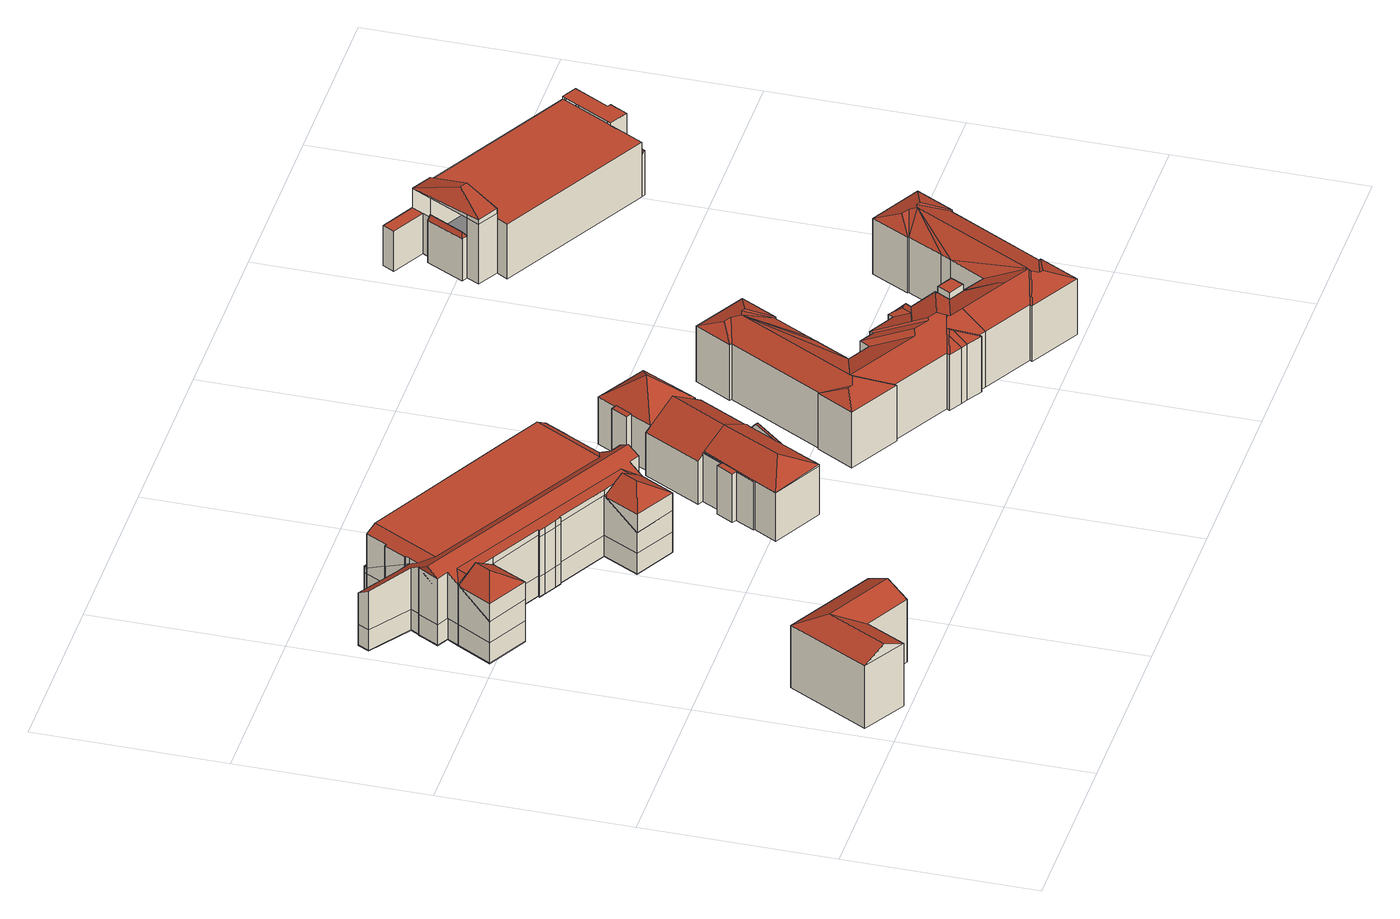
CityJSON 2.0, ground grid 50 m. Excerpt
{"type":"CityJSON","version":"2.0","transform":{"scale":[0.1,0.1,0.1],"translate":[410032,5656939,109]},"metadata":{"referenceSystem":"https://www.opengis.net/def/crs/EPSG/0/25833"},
"CityObjects":{
"building1":{"type":"Building","attributes":{"Dachtyp_tdc":"tdcFreeFormRoof","Gemeindeschluessel":14612000,"Dachneigung":25.7,"QualitaetDacherkennung":66,"Geometrietyp2DReferenz":"3000","measuredHeight":21.37,"function":"31001_9998","roofType":"5000"},"geometry":[{"type":"Solid","lod":"2","boundaries":[[[[0,1,2,3]],[[1,4,5,2]],[[4,6,7,5]],[[6,8,9,7]],[[8,10,11,9]],[[10,0,3,11]],[[12,13,10,8]],[[12,8,6]],[[14,13,12,6,4]],[[15,14,4,1]],[[15,1,0]],[[13,14,15,0,10]],[[3,2,5,7,9,11]]]],"semantics":{"surfaces":[{"type":"WallSurface"},{"type":"RoofSurface"},{"type":"GroundSurface"}],"values":[[0,0,0,0,0,0,1,0,1,1,0,1,2]]}}]},
"building2":{"type":"Building","attributes":{"name":"Städtisches Klinikum Dresden-Friedrichstadt","Dachtyp_tdc":"tdcFreeFormRoof","Gemeindeschluessel":14612000,"Dachneigung":30.5,"QualitaetDacherkennung":21,"Geometrietyp2DReferenz":"3000","measuredHeight":21.23,"function":"31001_3051","roofType":"5000"},"geometry":[{"type":"Solid","lod":"2","boundaries":[[[[16,17,18,19]],[[17,20,21,18]],[[20,22,23,21]],[[22,24,25,23]],[[24,26,27,25]],[[26,28,29,27]],[[28,30,31,29]],[[30,32,33,31]],[[32,34,35,33]],[[34,36,37,35]],[[36,38,39,37]],[[38,40,41,39]],[[40,42,43,41]],[[44,45,46,47]],[[45,48,49,46]],[[48,50,51,49]],[[50,52,53,51]],[[52,54,55,53]],[[54,56,57,55]],[[56,58,59,57]],[[60,61,62,63]],[[63,62,64,65]],[[65,64,66,67]],[[67,66,68,69]],[[69,68,70,71]],[[71,70,72,73]],[[40,74,75,42]],[[38,76,74,40]],[[42,75,77,44]],[[44,77,45]],[[56,78,58]],[[79,80,81,82]],[[82,81,83,84]],[[84,83,85,86]],[[86,85,80,79]],[[58,78,87,88]],[[88,87,89,90]],[[90,89,91,92]],[[92,91,93,94]],[[94,93,95,96]],[[96,95,97,98]],[[20,99,100,22]],[[22,100,101,24]],[[24,101,102,26]],[[26,102,103,28]],[[28,103,104,30]],[[30,104,105,32]],[[32,105,106,34]],[[34,106,107,36]],[[36,107,76,38]],[[47,46,49,51,53,55,57,59,108,109,110,111,112,113,114,115,116,117,118,119,120,121,122,123,124,125,126,127,128,19,18,21,23,25,27,29,31,33,35,37,39,41,43],[129,130,131,132]],[[79,82,130,129]],[[82,84,131,130]],[[84,86,132,131]],[[86,79,129,132]],[[58,88,108,59]],[[88,90,109,108]],[[90,92,110,109]],[[92,94,111,110]],[[94,96,112,111]],[[96,98,113,112]],[[98,133,114,113]],[[133,134,115,114]],[[134,135,116,115]],[[135,136,117,116]],[[136,137,118,117]],[[137,138,119,118]],[[138,139,120,119]],[[139,60,121,120]],[[60,63,122,121]],[[63,65,123,122]],[[65,67,124,123]],[[67,69,125,124]],[[69,71,126,125]],[[71,73,127,126]],[[73,140,128,127]],[[140,16,19,128]],[[42,44,47,43]],[[76,107,106,105,104,103,102,101,100,99,141,142,97,95,93,91,89,87,78,56,54,52,50,48,45,77,75,74],[80,85,83,81]],[[72,70,68,66,64,62,61,143,144,145,146,147,148,149,142,141,150,151,152]],[[149,97,142]],[[99,150,141]],[[140,152,151,16]],[[73,72,152,140]],[[16,151,150,17]],[[17,150,99,20]],[[133,149,148,134]],[[98,97,149,133]],[[134,148,147,135]],[[135,147,146,136]],[[136,146,145,137]],[[137,145,144,138]],[[138,144,143,139]],[[139,143,61,60]]]],"semantics":{"surfaces":[{"type":"WallSurface"},{"type":"GroundSurface"},{"type":"RoofSurface"}],"values":[[0,0,0,0,0,0,0,0,0,0,0,0,0,0,0,0,0,0,0,0,0,0,0,0,0,0,0,0,0,0,0,0,0,0,0,0,0,0,0,0,0,0,0,0,0,0,0,0,0,0,1,0,0,0,0,0,0,0,0,0,0,0,0,0,0,0,0,0,0,0,0,0,0,0,0,0,0,0,2,2,2,2,0,0,0,0,0,0,0,0,0,0,0,0]]}}]},
"building3":{"type":"Building","attributes":{"name":"Städtisches Klinikum Dresden-Friedrichstadt","Gemeindeschluessel":14612000,"Dachneigung":90,"Dachorientierung":28.76,"MittlereTraufHoehe":128.35,"QualitaetDacherkennung":17,"ObjektHoehe":19.56,"BodenHoehe":109.88,"Geometrietyp2DReferenz":"3000","AbsoluteHoehe":129.44,"Dachflaeche":1951.08,"measuredHeight":19.56,"function":"31001_3051","roofType":"9999","storeysAboveGround":7},"children":["building3-1","building3-2","building3-3","building3-4","building3-5","building3-6","building3-7"],"geometry":[{"type":"MultiSurface","lod":"2","boundaries":[[[153,154,155,156,157,158,159,160,161]],[[161,162,163,164,165,166,167,168,169,170,171,172,173,174,175,176,177,153]],[[178,179,180,181,182,183,184,185,186,187,188,189,190,191,192,193,194,195,196,197,198,199,200,201,202,203,204,205,206,207,208,209]],[[210,211,182,181,212]],[[211,213,214,183,182]],[[215,186,216]],[[215,217,187,186]],[[217,218,188,187]],[[218,219,189,188]],[[219,220,190,189]],[[220,221,222,191,190]],[[162,161,194,193,223]],[[161,160,195,194]],[[160,159,196,195]],[[159,158,197,196]],[[158,157,198,197]],[[175,174,204,203,224]],[[174,173,205,204]],[[173,172,206,205]],[[172,171,207,206]],[[171,170,208,207]],[[170,169,209,208]],[[169,168,225,178,209]],[[163,221,220,219,218,217,215,226,227,228,213,211,210,164]],[[167,225,168]],[[229,165,164]],[[180,179,166,165,229]],[[179,178,225,167,166]],[[210,212,229,164]],[[180,229,212,181]],[[216,230,231,226,215]],[[228,214,213]],[[216,186,185,230]],[[184,183,214,228,227]],[[185,184,227,226,231,230]],[[232,222,221,163]],[[192,191,222,232]],[[223,232,163,162]],[[192,232,223,193]],[[156,199,198,157]],[[155,200,199,156]],[[201,200,155,154,153]],[[224,176,175]],[[203,202,177,176,224]],[[202,201,153,177]]],"semantics":{"surfaces":[{"type":"RoofSurface"},{"type":"GroundSurface"},{"type":"WallSurface"},{"type":"ClosureSurface","isClosure":"1","QuelleClosure":"LoD2WallSurface"}],"values":[0,0,1,2,2,2,2,2,2,2,2,2,2,2,2,2,2,2,2,2,2,2,2,0,2,2,3,3,2,3,2,2,3,3,3,2,3,2,3,3,3,3,2,3,3]}}]},
"building3-1":{"type":"BuildingPart","attributes":{"Dachneigung":58.62,"Dachorientierung":28.27,"MittlereTraufHoehe":128.14,"QualitaetDacherkennung":99,"BodenHoehe":109.88,"ObjektTeilHoehe":21.28,"Geometrietyp2DReferenz":"3000","AbsoluteHoehe":131.16,"Dachflaeche":155.74,"measuredHeight":21.28,"roofType":"5000","storeysAboveGround":7},"parents":["building3"],"geometry":[{"type":"MultiSurface","lod":"2","boundaries":[[[233,224,203,234]],[[155,235,236,200]],[[235,233,234,236]],[[237,238,176,224,233]],[[237,233,235]],[[237,235,155,154,238]],[[234,203,202,201,200,236]],[[177,176,238]],[[202,203,224,176,177]],[[154,153,177,238]],[[155,200,201,153,154]],[[202,177,153,201]]],"semantics":{"surfaces":[{"type":"WallSurface"},{"type":"RoofSurface"},{"type":"GroundSurface"},{"type":"ClosureSurface","isClosure":"1","QuelleClosure":"LoD2WallSurface"}],"values":[0,0,0,1,1,1,2,0,3,0,3,3]}}]},
"building3-2":{"type":"BuildingPart","attributes":{"Dachneigung":58.8,"Dachorientierung":28.5,"MittlereTraufHoehe":128.12,"QualitaetDacherkennung":97,"BodenHoehe":109.88,"ObjektTeilHoehe":21.21,"Geometrietyp2DReferenz":"3000","AbsoluteHoehe":131.09,"Dachflaeche":151.32,"measuredHeight":21.21,"roofType":"5000","storeysAboveGround":7},"parents":["building3"],"geometry":[{"type":"MultiSurface","lod":"2","boundaries":[[[239,212,181,240]],[[225,241,242,178]],[[241,239,240,242]],[[243,244,165,229,212,239]],[[243,239,241]],[[243,241,225,167,244]],[[240,181,180,179,178,242]],[[166,165,244]],[[179,180,229,165,166]],[[180,181,212,229]],[[167,166,244]],[[179,166,167,225,178]]],"semantics":{"surfaces":[{"type":"WallSurface"},{"type":"RoofSurface"},{"type":"GroundSurface"},{"type":"ClosureSurface","isClosure":"1","QuelleClosure":"LoD2WallSurface"}],"values":[0,0,0,1,1,1,2,0,3,3,0,3]}}]},
"building3-3":{"type":"BuildingPart","attributes":{"Dachneigung":90,"Dachorientierung":0,"MittlereTraufHoehe":117.95,"QualitaetDacherkennung":76,"BodenHoehe":109.88,"ObjektTeilHoehe":8.07,"Geometrietyp2DReferenz":"3000","AbsoluteHoehe":117.95,"Dachflaeche":62.91,"measuredHeight":8.07,"roofType":"1000","storeysAboveGround":3},"parents":["building3"],"geometry":[{"type":"MultiSurface","lod":"2","boundaries":[[[245,246,247,248,249]],[[246,250,251,247]],[[250,252,253,251]],[[252,254,255,253]],[[254,256,257,258,255]],[[256,254,252,250,246,245]],[[248,247,251,253,255,258]],[[249,257,256,245]],[[249,248,258,257]]],"semantics":{"surfaces":[{"type":"WallSurface"},{"type":"RoofSurface"},{"type":"GroundSurface"},{"type":"ClosureSurface","isClosure":"1","QuelleClosure":"LoD2WallSurface"}],"values":[0,0,0,0,0,1,2,0,3]}}]},
"building3-4":{"type":"BuildingPart","attributes":{"Dachneigung":53.08,"Dachorientierung":28.29,"MittlereTraufHoehe":127.6,"QualitaetDacherkennung":65,"BodenHoehe":109.88,"ObjektTeilHoehe":18.94,"Geometrietyp2DReferenz":"3000","AbsoluteHoehe":128.82,"Dachflaeche":24.69,"measuredHeight":18.94,"roofType":"3200","storeysAboveGround":6},"parents":["building3"],"geometry":[{"type":"MultiSurface","lod":"2","boundaries":[[[259,260,261,262,263,262]],[[259,262,264]],[[200,199,198,265,266,267,268,199]],[[261,269,265,198,157]],[[269,270,266,265]],[[270,271,267,266]],[[271,264,268,267]],[[264,262,156,199,268]],[[260,259,264,271,270,269]],[[260,269,261]],[[156,199,200,155]],[[262,156,155,263]],[[157,156,262,261]],[[157,198,199,156]]],"semantics":{"surfaces":[{"type":"RoofSurface"},{"type":"GroundSurface"},{"type":"WallSurface"},{"type":"ClosureSurface","isClosure":"1","QuelleClosure":"LoD2WallSurface"}],"values":[0,0,1,2,2,2,2,2,0,0,3,3,2,3]}}]},
"building3-5":{"type":"BuildingPart","attributes":{"Dachneigung":90,"Dachorientierung":0,"MittlereTraufHoehe":123.74,"QualitaetDacherkennung":100,"BodenHoehe":109.88,"ObjektTeilHoehe":13.86,"Geometrietyp2DReferenz":"3000","AbsoluteHoehe":123.74,"Dachflaeche":56.78,"measuredHeight":13.86,"roofType":"1000","storeysAboveGround":5},"parents":["building3"],"geometry":[{"type":"MultiSurface","lod":"2","boundaries":[[[272,273,274,275]],[[273,276,277,274]],[[276,278,279,277]],[[278,216,186,279]],[[230,216,278,276,273,272]],[[275,274,277,279,186,185]],[[185,186,216,230]],[[275,185,230,272]]],"semantics":{"surfaces":[{"type":"WallSurface"},{"type":"RoofSurface"},{"type":"GroundSurface"},{"type":"ClosureSurface","isClosure":"1","QuelleClosure":"LoD2WallSurface"}],"values":[0,0,0,0,1,2,3,3]}}]},
"building3-6":{"type":"BuildingPart","attributes":{"Dachneigung":90,"Dachorientierung":0,"MittlereTraufHoehe":117.94,"QualitaetDacherkennung":58,"BodenHoehe":109.88,"ObjektTeilHoehe":8.06,"Geometrietyp2DReferenz":"3000","AbsoluteHoehe":117.94,"Dachflaeche":32.3,"measuredHeight":8.06,"roofType":"1000","storeysAboveGround":3},"parents":["building3"],"geometry":[{"type":"MultiSurface","lod":"2","boundaries":[[[222,280,281,191]],[[280,249,248,281]],[[257,223,193,258]],[[223,257,249,280,222,232]],[[191,281,248,258,193,192]],[[258,248,249,257]],[[191,192,232,222]],[[192,193,223,232]]],"semantics":{"surfaces":[{"type":"WallSurface"},{"type":"RoofSurface"},{"type":"GroundSurface"},{"type":"ClosureSurface","isClosure":"1","QuelleClosure":"LoD2WallSurface"}],"values":[0,0,0,1,2,3,3,3]}}]},
"building3-7":{"type":"BuildingPart","attributes":{"Dachneigung":57.79,"Dachorientierung":121.27,"MittlereTraufHoehe":127.1,"QualitaetDacherkennung":56,"BodenHoehe":109.88,"ObjektTeilHoehe":18.87,"Geometrietyp2DReferenz":"3000","AbsoluteHoehe":128.75,"Dachflaeche":34.11,"measuredHeight":18.87,"roofType":"3100","storeysAboveGround":6},"parents":["building3"],"geometry":[{"type":"MultiSurface","lod":"2","boundaries":[[[214,282,283,183]],[[282,284,285,283]],[[284,286,287,285]],[[286,288,289,287]],[[288,290,272,275,289]],[[291,226,231,290,288,286,284]],[[284,282,214,228,291]],[[184,183,283,285,287,289,275,185]],[[228,227,291]],[[214,183,184,227,228]],[[230,272,290,231]],[[230,185,275,272]],[[227,226,291]],[[185,230,231,226,227,184]]],"semantics":{"surfaces":[{"type":"WallSurface"},{"type":"RoofSurface"},{"type":"GroundSurface"},{"type":"ClosureSurface","isClosure":"1","QuelleClosure":"LoD2WallSurface"}],"values":[0,0,0,0,0,1,1,2,0,3,0,3,0,3]}}]},
"building4":{"type":"Building","attributes":{"name":"Städtisches Klinikum Dresden-Friedrichstadt","Gemeindeschluessel":14612000,"Geometrietyp2DReferenz":"3000","function":"31001_3051","roofType":"9999"},"children":["building4-1","building4-2","building4-3","building4-4","building4-5","building4-6"]},
"building4-1":{"type":"BuildingPart","attributes":{"Dachtyp_tdc":"tdcPolyFlatRoof","Dachneigung":3.17,"QualitaetDacherkennung":35,"Geometrietyp2DReferenz":"3000","measuredHeight":14.13,"roofType":"2100"},"parents":["building4"],"geometry":[{"type":"MultiSurface","lod":"2","boundaries":[[[292,293,294,295,296]],[[293,297,298,294]],[[297,299,300,298]],[[299,301,300]],[[299,297,293,292]],[[295,294,298,300]]],"semantics":{"surfaces":[{"type":"WallSurface"},{"type":"RoofSurface"},{"type":"GroundSurface"}],"values":[0,0,0,0,1,2]}}]},
"building4-2":{"type":"BuildingPart","attributes":{"Dachtyp_tdc":"tdcTentRoof","Dachneigung":40.5,"QualitaetDacherkennung":51,"Geometrietyp2DReferenz":"3000","measuredHeight":20.38,"roofType":"3500"},"parents":["building4"],"geometry":[{"type":"MultiSurface","lod":"2","boundaries":[[[302,303,304]],[[305,306,307]],[[308,305,307]],[[302,309,310,311,308,307]],[[306,301,296,302,307]],[[295,300,312,313,314,315,303]],[[302,296,295,303]],[[301,306,312,300]],[[306,305,313,312]],[[305,308,316,314,313]]],"semantics":{"surfaces":[{"type":"WallSurface"},{"type":"RoofSurface"},{"type":"GroundSurface"}],"values":[0,1,1,1,1,2,0,0,0,0]}}]},
"building4-3":{"type":"BuildingPart","attributes":{"Dachtyp_tdc":"tdcGableRoof","Dachneigung":14.61,"QualitaetDacherkennung":4,"Geometrietyp2DReferenz":"3000","measuredHeight":16.26,"roofType":"3100"},"parents":["building4"],"geometry":[{"type":"MultiSurface","lod":"2","boundaries":[[[317,318,319,320]],[[321,317,320,322]],[[317,321,323]],[[318,317,323,324,325,326]],[[321,327,328,329,324,323]],[[320,319,330,322]]],"semantics":{"surfaces":[{"type":"WallSurface"},{"type":"RoofSurface"},{"type":"GroundSurface"}],"values":[0,0,0,1,1,2]}}]},
"building4-4":{"type":"BuildingPart","attributes":{"Dachtyp_tdc":"tdcHipAndGableRoof","Dachneigung":27.19,"QualitaetDacherkennung":31,"Geometrietyp2DReferenz":"3000","measuredHeight":18.48,"roofType":"5000"},"parents":["building4"],"geometry":[{"type":"MultiSurface","lod":"2","boundaries":[[[331,332,333]],[[334,325,329,335,336,337,333,332]],[[338,331,333,337,339,340]],[[341,338,340,342]],[[331,338,341]],[[343,334,332,344]],[[344,332,331]],[[319,345,346,347,348,349,330]],[[343,344,345,319,318]],[[344,331,346,345]],[[331,341,347,346]]],"semantics":{"surfaces":[{"type":"RoofSurface"},{"type":"WallSurface"},{"type":"GroundSurface"}],"values":[0,0,0,1,1,1,1,2,1,1,1]}}]},
"building4-5":{"type":"BuildingPart","attributes":{"Dachtyp_tdc":"tdcPolyFlatRoof","Dachneigung":0,"QualitaetDacherkennung":40,"Geometrietyp2DReferenz":"3000","measuredHeight":14.1,"roofType":"1000"},"parents":["building4"],"geometry":[{"type":"MultiSurface","lod":"2","boundaries":[[[350,351,352,353]],[[351,354,355,352]],[[354,356,357,355]],[[356,358,359,357]],[[358,360,361,362,359]],[[350,353,347,341]],[[341,342,360,358,356,354,351,350]],[[353,352,355,357,359,362,348,347]]],"semantics":{"surfaces":[{"type":"WallSurface"},{"type":"RoofSurface"},{"type":"GroundSurface"}],"values":[0,0,0,0,0,0,1,2]}}]},
"building4-6":{"type":"BuildingPart","attributes":{"Dachtyp_tdc":"tdcGableRoof","Dachneigung":32.48,"QualitaetDacherkennung":34,"Geometrietyp2DReferenz":"3000","measuredHeight":18.5,"roofType":"3100"},"parents":["building4"],"geometry":[{"type":"MultiSurface","lod":"2","boundaries":[[[363,364,365,366]],[[364,304,303,365]],[[316,367,368,314]],[[367,369,370,368]],[[369,371,321,322,370]],[[361,363,366,362]],[[337,336,372,373,371,369,367,316,311,374]],[[374,309,304,364,363,361,375,376,339,337]],[[366,365,303,315,314,368,370,322,330,349,348,362]]],"semantics":{"surfaces":[{"type":"WallSurface"},{"type":"RoofSurface"},{"type":"GroundSurface"}],"values":[0,0,0,0,0,0,1,1,2]}}]},
"building5":{"type":"Building","attributes":{"name":"Städtisches Klinikum Dresden-Friedrichstadt","Dachtyp_tdc":"tdcFreeFormRoof","Gemeindeschluessel":14612000,"Dachneigung":20.82,"QualitaetDacherkennung":21,"Geometrietyp2DReferenz":"3000","measuredHeight":19.98,"function":"31001_3051","roofType":"5000"},"geometry":[{"type":"Solid","lod":"2","boundaries":[[[[377,378,379,380,381,382]],[[383,377,382,384]],[[385,386,383,384,387]],[[385,387,388]],[[386,385,388,389]],[[390,391,392,378,377,383,386,389,393]],[[394,395,396,397]],[[395,398,399,396]],[[398,400,401,399]],[[400,402,403,401]],[[402,404,405,403]],[[404,406,407,405]],[[406,408,409,407]],[[408,410,411,409]],[[410,412,413,411]],[[412,414,415,413]],[[414,416,417,415]],[[416,418,419,417]],[[418,420,421,419]],[[422,390,393,423]],[[422,423,424]],[[425,426,391,390,422,424,427]],[[425,427,428]],[[426,425,428,429]],[[429,391,426]],[[430,391,429]],[[423,393,431,432]],[[393,389,433,431]],[[389,388,434,433]],[[388,387,435,434]],[[387,384,436,435]],[[384,382,437,436]],[[382,381,438,437]],[[381,439,440,438]],[[439,441,442,440]],[[441,443,444,442]],[[443,445,446,444]],[[445,447,448,446]],[[449,450,451]],[[449,452,450]],[[449,394,452]],[[453,454,455,456]],[[454,457,458,455]],[[457,459,460,458]],[[459,461,462,460]],[[461,463,464,462]],[[463,465,466,464]],[[465,467,468,466]],[[467,469,470,468]],[[469,471,472,470]],[[471,473,474,472]],[[475,469,467]],[[476,475,467,465]],[[477,478,479,480,449,476,465,463]],[[481,477,463,461]],[[481,461,459]],[[478,477,481,459,457]],[[479,478,457,454]],[[482,483,484,485,486,487,479,454,453]],[[488,489,490,491,482,453,447]],[[488,447,445]],[[492,489,488,445,443]],[[492,443,441]],[[490,489,492,441,439]],[[380,493,491,490,439,381]],[[473,451,494,474]],[[451,450,495,494]],[[450,452,496,495]],[[452,394,397,496]],[[497,391,430]],[[497,392,391]],[[392,497,498]],[[499,379,378,392,498,500]],[[499,500,501]],[[493,380,379,499,501,502]],[[503,483,482,491,493,502,420]],[[504,503,420,418]],[[504,418,416]],[[505,484,483,503,504,416,414]],[[506,507,508,505,414,412]],[[410,506,412]],[[408,506,410]],[[506,408,406]],[[507,506,406,404]],[[508,507,404,402]],[[485,484,505,508,402,400]],[[486,485,400,398]],[[487,486,398,395]],[[480,479,487,395,394]],[[449,451,509]],[[420,502,510,421]],[[502,501,511,510]],[[501,500,512,511]],[[500,498,513,512]],[[498,497,514,513]],[[497,430,515,514]],[[430,429,516,515]],[[429,428,517,516]],[[428,427,518,517]],[[427,424,519,518]],[[424,423,432,519]],[[394,449,480]],[[520,509,451,473]],[[520,473,471]],[[475,476,449,509,520,471,469]],[[474,494,495,496,397,396,399,401,403,405,407,409,411,413,415,417,419,421,510,511,512,513,514,515,516,517,518,519,432,431,433,434,435,436,437,438,440,442,444,446,448,456,455,458,460,462,464,466,468,470,472]],[[447,453,456,448]]]],"semantics":{"surfaces":[{"type":"RoofSurface"},{"type":"WallSurface"},{"type":"GroundSurface"}],"values":[[0,0,0,0,0,0,1,1,1,1,1,1,1,1,1,1,1,1,1,0,0,0,0,0,0,0,1,1,1,1,1,1,1,1,1,1,1,1,0,0,0,1,1,1,1,1,1,1,1,1,1,0,0,0,0,0,0,0,0,0,0,0,0,0,0,1,1,1,1,0,0,0,0,0,0,0,0,0,0,0,0,0,0,0,0,0,0,0,0,0,1,1,1,1,1,1,1,1,1,1,1,0,0,0,0,2,1]]}}]},
"building6":{"type":"Building","attributes":{"name":"Städtisches Klinikum Dresden-Friedrichstadt","Dachtyp_tdc":"tdcPolyFlatRoof","Gemeindeschluessel":14612000,"Dachneigung":0,"QualitaetDacherkennung":76,"Geometrietyp2DReferenz":"3000","measuredHeight":17.87,"function":"31001_3051","roofType":"1000"},"geometry":[{"type":"Solid","lod":"2","boundaries":[[[[521,522,523,524]],[[522,525,526,523]],[[525,527,528,526]],[[527,529,530,528]],[[529,531,532,530]],[[531,521,524,532]],[[531,529,527,525,522,521]],[[524,523,526,528,530,532]]]],"semantics":{"surfaces":[{"type":"WallSurface"},{"type":"RoofSurface"},{"type":"GroundSurface"}],"values":[[0,0,0,0,0,0,1,2]]}}]},
"building7":{"type":"Building","attributes":{"name":"Städtisches Klinikum Dresden-Friedrichstadt","Gemeindeschluessel":14612000,"Geometrietyp2DReferenz":"3000","function":"31001_3051","roofType":"9999"},"children":["building7-1","building7-2","building7-3","building7-4","building7-5","building7-6"]},
"building7-1":{"type":"BuildingPart","attributes":{"Dachtyp_tdc":"tdcHipAndGableRoof","Dachneigung":42.29,"QualitaetDacherkennung":46,"Geometrietyp2DReferenz":"3000","measuredHeight":21.67,"roofType":"5000"},"parents":["building7"],"geometry":[{"type":"MultiSurface","lod":"2","boundaries":[[[533,534,535,536,537]],[[538,539,540,541,542]],[[543,544,540,539]],[[544,545,541,540]],[[542,541,545]],[[545,544,543,533]],[[533,543,539,534]],[[534,539,538,546]],[[546,538,542]],[[535,547,548,549,550,536]],[[534,546,547,535]],[[546,551,547]],[[542,545,552,550,549,553]]],"semantics":{"surfaces":[{"type":"WallSurface"},{"type":"RoofSurface"},{"type":"GroundSurface"}],"values":[0,1,1,1,0,0,0,0,0,2,0,0,0]}}]},
"building7-2":{"type":"BuildingPart","attributes":{"Dachtyp_tdc":"tdcFreeFormRoof","Dachneigung":53.4,"QualitaetDacherkennung":12,"Geometrietyp2DReferenz":"3000","measuredHeight":13.44,"roofType":"5000"},"parents":["building7"],"geometry":[{"type":"MultiSurface","lod":"2","boundaries":[[[554,555,551]],[[556,554,551,557]],[[558,556,557]],[[559,560,548,547]],[[554,556,558,555]],[[555,558,560,559]],[[558,557,548,560]],[[551,555,559,547]]],"semantics":{"surfaces":[{"type":"RoofSurface"},{"type":"WallSurface"},{"type":"GroundSurface"}],"values":[0,0,1,2,0,1,1,1]}}]},
"building7-3":{"type":"BuildingPart","attributes":{"Dachtyp_tdc":"tdcPolyFlatRoof","Dachneigung":0,"QualitaetDacherkennung":64,"Geometrietyp2DReferenz":"3000","measuredHeight":11.69,"roofType":"1000"},"parents":["building7"],"geometry":[{"type":"MultiSurface","lod":"2","boundaries":[[[561,562,563,548]],[[562,564,565,563]],[[564,566,567,565]],[[566,568,569,567]],[[568,553,549,569]],[[553,568,566,564,562,561]],[[563,565,567,569,549,548]]],"semantics":{"surfaces":[{"type":"WallSurface"},{"type":"RoofSurface"},{"type":"GroundSurface"}],"values":[0,0,0,0,0,1,2]}}]},
"building7-4":{"type":"BuildingPart","attributes":{"Dachtyp_tdc":"tdcPolyFlatRoof","Dachneigung":0,"QualitaetDacherkennung":45,"Geometrietyp2DReferenz":"3000","measuredHeight":16.74,"roofType":"1000"},"parents":["building7"],"geometry":[{"type":"MultiSurface","lod":"2","boundaries":[[[570,571,572,573,574]],[[570,575,576,577,578,579,580,581,582,571]],[[572,583,584,585,586,587,588,589,590,573]],[[571,582,583,572]],[[582,581,584,583]],[[581,580,585,584]],[[580,579,586,585]],[[579,578,587,586]],[[578,577,588,587]],[[577,576,589,588]],[[576,575,591,590,589]]],"semantics":{"surfaces":[{"type":"WallSurface"},{"type":"RoofSurface"},{"type":"GroundSurface"}],"values":[0,1,2,0,0,0,0,0,0,0,0]}}]},
"building7-5":{"type":"BuildingPart","attributes":{"Dachtyp_tdc":"tdcPolyFlatRoof","Dachneigung":0,"QualitaetDacherkennung":53,"Geometrietyp2DReferenz":"3000","measuredHeight":15.95,"roofType":"1000"},"parents":["building7"],"geometry":[{"type":"MultiSurface","lod":"2","boundaries":[[[590,592,593,594,536,550,595,573]],[[591,596,597,592,590]],[[598,599,594,593,600]],[[599,537,536,594]],[[552,601,595,550]],[[601,574,573,595]],[[574,601,552,537,599,598,596,591]]],"semantics":{"surfaces":[{"type":"GroundSurface"},{"type":"WallSurface"},{"type":"RoofSurface"}],"values":[0,1,1,1,1,1,2]}}]},
"building7-6":{"type":"BuildingPart","attributes":{"Dachtyp_tdc":"tdcPolyFlatRoof","Dachneigung":47.09,"QualitaetDacherkennung":35,"Geometrietyp2DReferenz":"3000","measuredHeight":13.05,"roofType":"2100"},"parents":["building7"],"geometry":[{"type":"MultiSurface","lod":"2","boundaries":[[[602,600,593,603]],[[597,604,605,592]],[[604,606,607,605]],[[606,602,603,607]],[[606,604,597,600,602]],[[603,593,592,605,607]]],"semantics":{"surfaces":[{"type":"WallSurface"},{"type":"RoofSurface"},{"type":"GroundSurface"}],"values":[0,0,0,0,1,2]}}]}
},
"vertices":[
[122,9,212],[8,75,212],[8,75,30],[122,9,30],[124,288,212],[124,288,30],[357,161,212],[357,161,30],[298,49,212],[298,49,30],[178,113,212],[178,113,30],[328,105,243],[151,200,243],[150,200,244],[65,42,244],
[129,1136,70],[98,1152,70],[98,1152,11],[129,1136,11],[128,1207,70],[128,1207,11],[130,1206,70],[130,1206,11],[143,1230,70],[143,1230,11],[35,1305,70],[35,1305,11],[51,1335,70],[51,1335,11],[157,1262,70],[157,1262,11],[188,1246,70],[188,1246,11],[193,1257,70],[193,1257,11],[191,1258,70],[191,1258,11],[223,1316,70],[223,1316,11],[226,1314,70],[226,1314,11],[260,1377,70],[260,1377,11],[386,1310,70],[396,1327,70],[396,1327,11],[386,1310,11],[492,1275,70],[492,1275,11],[523,1258,70],[523,1258,11],[565,1235,70],[565,1235,11],[661,1183,70],[661,1183,11],[693,1166,70],[693,1166,11],[683,1146,70],[683,1146,11],[419,936,70],[419,936,185],[403,944,185],[403,944,70],[370,961,185],[370,961,70],[354,970,185],[354,970,70],[356,974,187],[356,974,70],[218,1047,186],[218,1047,70],[169,955,132],[169,955,70],[226,1314,124],[260,1377,82],[223,1316,124],[386,1310,81],[683,1146,83],[628,1117,70],[628,1117,113],[460,1206,114],[460,1206,70],[425,1129,164],[425,1129,70],[590,1042,163],[590,1042,70],[809,1079,82],[809,1079,70],[776,1018,123],[776,1018,70],[777,1017,123],[777,1017,70],[710,891,207],[710,891,70],[739,876,207],[739,876,70],[736,871,210],[736,871,70],[128,1207,207],[130,1206,207],[143,1230,191],[35,1305,182],[51,1335,162],[157,1262,170],[188,1246,170],[193,1257,163],[191,1258,163],[809,1079,11],[776,1018,11],[777,1017,11],[710,891,11],[739,876,11],[736,871,11],[711,824,11],[710,822,11],[681,837,11],[614,713,11],[505,771,11],[556,866,11],[420,938,11],[419,936,11],[403,944,11],[370,961,11],[354,970,11],[356,974,11],[218,1047,11],[169,955,11],[59,1013,11],[628,1117,11],[460,1206,11],[425,1129,11],[590,1042,11],[711,824,70],[710,822,70],[681,837,70],[614,713,70],[505,771,70],[556,866,70],[420,938,70],[59,1013,70],[115,1183,223],[726,852,223],[420,938,187],[556,866,187],[505,771,131],[614,713,132],[681,837,205],[710,822,205],[711,824,206],[98,1152,205],[129,1136,205],[59,1013,131],
[635,823,204],[656,812,190],[665,807,184],[681,837,184],[710,891,184],[777,1017,185],[776,1018,186],[809,1079,186],[783,1093,204],[683,1146,204],[282,1356,204],[137,1091,204],[140,1089,204],[164,1076,204],[188,1063,204],[218,1047,204],[356,974,204],[354,970,204],[370,961,204],[403,944,204],[419,936,204],[420,938,204],[556,866,204],[586,850,204],[610,836,204],[218,1047,9],[164,1076,9],[137,1091,9],[111,1105,9],[129,1136,9],[128,1137,9],[148,1175,9],[169,1212,9],[188,1246,9],[193,1257,9],[191,1258,9],[223,1316,9],[226,1314,9],[256,1370,9],[282,1356,9],[683,1146,9],[783,1093,9],[809,1079,9],[776,1018,9],[777,1017,9],[710,891,9],[681,837,9],[665,807,9],[635,823,9],[610,836,9],[556,866,9],[420,938,9],[419,936,9],[403,944,9],[370,961,9],[354,970,9],[356,974,9],[111,1105,187],[129,1136,187],[111,1105,184],[128,1137,186],[128,1137,170],[188,1246,186],[188,1246,147],[193,1257,186],[191,1258,185],[223,1316,185],[226,1314,187],[256,1370,187],[256,1370,89],[683,1146,89],[556,866,184],[218,1047,184],[157,1190,186],[148,1175,186],[140,1160,186],[137,1091,202],[169,1212,147],[169,1212,170],[282,1356,89],
[505,771,184],[505,771,9],[614,713,184],[614,713,9],[587,794,222],[610,836,222],
[59,1013,184],[59,1013,9],[169,955,184],[169,955,9],[142,1035,221],[164,1076,221],
[386,1310,90],[396,1327,90],[396,1327,9],[386,1310,9],[386,1310,89],[523,1258,90],[523,1258,9],[565,1235,90],[565,1235,9],[693,1166,90],[693,1166,9],[685,1150,90],[685,1150,89],[685,1150,9],
[705,847,198],[715,866,198],[710,891,186],[681,837,186],[665,807,186],[710,822,186],[739,876,9],[736,871,9],[711,824,9],[710,822,9],[739,876,186],[736,871,186],[711,824,186],
[143,1230,147],[35,1305,147],[35,1305,9],[143,1230,9],[51,1335,147],[51,1335,9],[157,1262,147],[157,1262,9],
[260,1377,89],[260,1377,9],
[98,1152,170],[98,1152,9],[120,1192,198],[120,1192,9],[128,1207,187],[128,1207,9],[130,1206,187],[130,1206,9],[143,1230,170],[148,1175,198],
[926,899,166],[912,907,165],[912,907,24],[926,899,24],[926,899,163],[936,950,165],[936,950,24],[950,943,166],[950,943,24],[950,943,162],
[897,845,164],[897,845,24],[897,845,159],[1113,920,161],[978,995,161],[1005,883,228],[1032,771,164],[904,841,164],[964,808,164],[1027,774,164],[978,995,24],[1113,920,24],[1032,771,24],[964,808,24],[1032,771,160],
[872,469,150],[868,471,150],[868,471,24],[872,469,24],[954,617,152],[954,617,24],[940,591,187],[934,595,187],[904,538,170],[895,521,165],[948,621,152],[943,611,165],[940,607,171],[948,621,24],
[703,483,165],[837,412,169],[799,504,209],[868,471,170],[948,621,171],[883,656,209],[882,657,209],[737,543,166],[878,659,206],[820,691,167],[737,543,165],[820,691,165],[868,471,165],[837,412,165],[837,412,24],[703,483,24],[737,543,24],[820,691,24],[882,657,24],
[734,545,165],[762,596,165],[762,596,24],[734,545,24],[750,603,165],[750,603,24],[775,647,165],[775,647,24],[787,640,165],[787,640,24],[816,693,165],[816,693,160],[816,693,24],
[802,700,149],[884,852,149],[884,852,24],[802,700,24],[1050,762,147],[1050,762,24],[967,610,148],[967,610,24],[954,617,157],[943,623,165],[948,621,162],[964,808,209],[820,691,163],[823,689,165],
[1674,122,219],[1673,124,220],[1604,163,220],[1477,232,220],[1439,165,191],[1573,92,191],[1670,115,219],[1569,85,191],[1686,90,214],[1675,96,214],[1705,11,191],[1762,117,191],[1757,120,191],[1871,452,213],[1851,445,219],[1677,126,219],[1895,374,191],[1245,450,191],[1308,416,191],[1308,416,29],[1245,450,29],[1323,443,191],[1323,443,29],[1363,421,191],[1363,421,29],[1368,431,191],[1368,431,29],[1439,393,191],[1439,393,29],[1447,407,191],[1447,407,29],[1462,398,191],[1462,398,29],[1488,384,191],[1488,384,29],[1500,378,191],[1500,378,29],[1492,363,191],[1492,363,29],[1566,323,191],[1566,323,29],[1563,317,191],[1563,317,29],[1562,315,191],[1562,315,29],[1881,446,213],[1900,372,191],[1954,472,191],[1825,476,213],[1845,465,213],[1817,546,191],[1763,445,191],[1767,443,191],[1717,350,191],[1895,374,29],[1900,372,29],[1757,120,29],[1762,117,29],[1705,11,29],[1569,85,29],[1573,92,29],[1439,165,29],[1421,175,191],[1421,175,29],[1418,169,191],[1418,169,29],[1377,193,191],[1377,193,29],[1359,202,191],[1359,202,29],[1323,222,191],[1323,222,29],[1314,732,219],[1311,571,191],[1362,665,191],[1296,544,191],[1328,230,191],[1172,315,191],[1172,315,29],[1328,230,29],[1170,311,191],[1170,311,29],[1035,385,191],[1035,385,29],[1089,483,191],[1089,483,29],[1092,481,191],[1092,481,29],[1232,735,191],[1232,735,29],[1227,738,191],[1227,738,29],[1280,835,191],[1280,835,29],[1419,759,191],[1419,759,29],[1366,662,191],[1366,662,29],[1287,768,212],[1307,757,212],[1113,405,212],[1141,413,220],[1144,418,220],[1144,421,220],[1101,412,212],[1439,262,222],[1433,284,229],[1407,298,229],[1400,295,226],[1360,318,226],[1339,311,220],[1378,238,207],[1397,243,212],[1400,250,212],[1438,260,222],[1399,234,209],[1440,252,220],[1362,665,29],[1311,571,29],[1296,544,29],[1701,322,191],[1649,226,191],[1613,179,213],[1587,261,191],[1586,260,191],[1544,282,191],[1554,319,195],[1557,320,194],[1396,335,218],[1465,376,203],[1451,352,203],[1397,336,218],[1341,739,212],[1544,282,29],[1586,260,29],[1587,261,29],[1649,226,29],[1701,322,29],[1717,350,29],[1767,443,29],[1763,445,29],[1817,546,29],[1954,472,29],[1350,734,212],
[1586,260,210],[1544,282,210],[1544,282,31],[1586,260,31],[1562,315,210],[1562,315,31],[1563,317,210],[1563,317,31],[1604,294,210],[1604,294,31],[1587,261,210],[1587,261,31],
[1592,1411,199],[1537,1441,199],[1537,1441,25],[1592,1411,25],[1592,1411,184],[1555,1475,210],[1537,1441,212],[1617,1509,241],[1640,1632,199],[1639,1632,199],[1592,1411,213],[1638,1498,241],[1694,1603,199],[1555,1475,199],[1555,1475,25],[1608,1574,25],[1639,1632,25],[1694,1603,25],[1555,1475,147],[1694,1603,184],[1639,1632,142],
[1551,1486,159],[1539,1483,147],[1600,1578,159],[1608,1574,147],[1592,1582,147],[1539,1483,25],[1592,1582,25],
[1608,1574,142],[1623,1602,142],[1623,1602,25],[1534,1650,142],[1534,1650,25],[1551,1681,142],[1551,1681,25],[1640,1633,142],[1640,1633,25],
[2107,1389,192],[2112,1387,192],[2112,1387,25],[2107,1389,25],[2107,1389,184],[2032,1250,192],[2080,1224,192],[2100,1263,192],[2104,1270,192],[2096,1275,192],[2142,1360,192],[2146,1368,192],[2117,1384,192],[2117,1384,25],[2146,1368,25],[2142,1360,25],[2096,1275,25],[2104,1270,25],[2100,1263,25],[2080,1224,25],[2032,1250,25],[2032,1250,184],
[2022,1231,25],[1985,1161,25],[1575,1381,25],[1698,1609,25],[2022,1231,184],[2022,1231,144],[1985,1161,184],[1575,1381,184],[1985,1161,144],[1698,1609,184],
[1994,1156,155],[1994,1156,25],[2031,1226,155],[2031,1226,25],[2010,1185,155],[2010,1185,25]
]}
